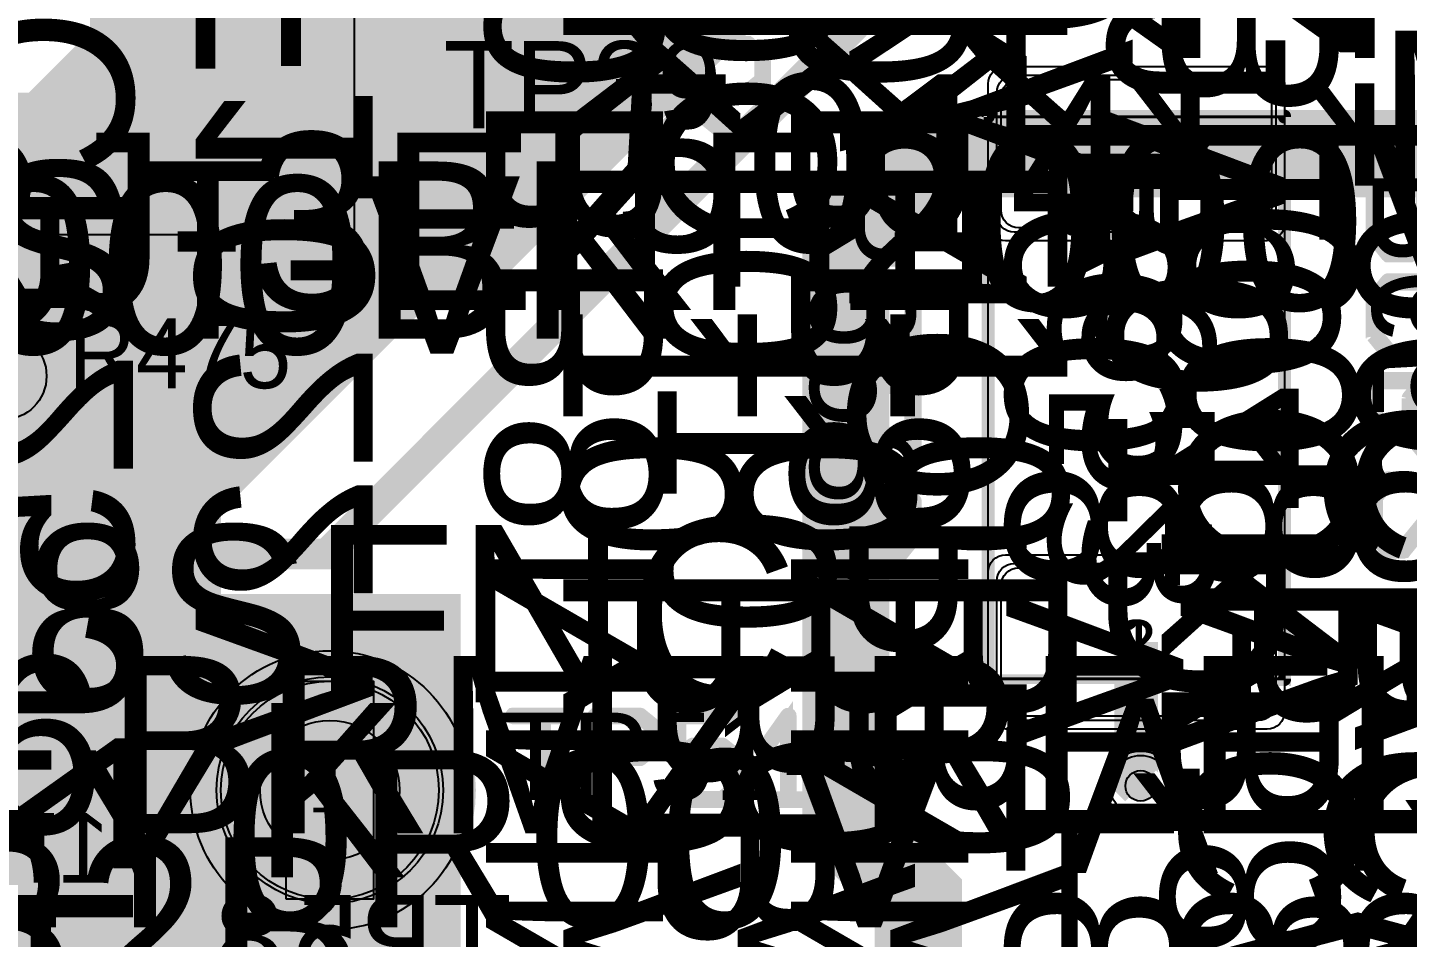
# Model space of a CAD drawing. Extents: x -28 to 199, y -61 to 255.
# Drawn here: x 140.03 to 155.86, y 117.06 to 127.5 of the extents above; entities that cross this region are included whole.
import ezdxf
from ezdxf.enums import TextEntityAlignment as Align

# ---------------------------------------------------------------- set-up
doc = ezdxf.new("R2010")
doc.units = 0
doc.header["$MEASUREMENT"] = 0
for name, color, linetype in [('ASSEMBLY_OUTLINES_BTM', 191, 'CONTINUOUS'), ('ASSEMBLY_OUTLINES_TOP', 102, 'CONTINUOUS'), ('ASSEMBLY_PART_NUMBERS_BTM', 191, 'CONTINUOUS'), ('ASSEMBLY_PART_NUMBERS_TOP', 102, 'CONTINUOUS'), ('ASSEMBLY_REF_DES_BTM', 191, 'CONTINUOUS'), ('ASSEMBLY_REF_DES_TOP', 102, 'CONTINUOUS'), ('DRILL_DRAWING', 21, 'CONTINUOUS'), ('GENERATED_SILKSCREEN_BTM', 255, 'CONTINUOUS'), ('GENERATED_SILKSCREEN_TOP', 140, 'CONTINUOUS'), ('MOUNTING_HOLES_LAYER_2', 42, 'CONTINUOUS'), ('MOUNTING_HOLES_LAYER_3', 42, 'CONTINUOUS'), ('MOUNTING_HOLES_LAYER_BOT21', 42, 'CONTINUOUS'), ('MOUNTING_HOLES_LAYER_TOP', 42, 'CONTINUOUS'), ('PART_HOLES_LAYER_2', 30, 'CONTINUOUS'), ('PART_HOLES_LAYER_3', 30, 'CONTINUOUS'), ('PART_HOLES_LAYER_BOTTOM', 30, 'CONTINUOUS'), ('PART_HOLES_LAYER_TOP', 30, 'CONTINUOUS'), ('PART_PADS_LAYER_2', 230, 'CONTINUOUS'), ('PART_PADS_LAYER_3', 81, 'CONTINUOUS'), ('PART_PADS_LAYER_BOTTOM', 10, 'CONTINUOUS'), ('PART_PADS_LAYER_TOP', 150, 'CONTINUOUS'), ('PART_PADS_SMD_BTM', 10, 'CONTINUOUS'), ('PART_PADS_SMD_TOP', 150, 'CONTINUOUS'), ('PIN_NUMBERS_BTM', 8, 'CONTINUOUS'), ('PIN_NUMBERS_TOP', 8, 'CONTINUOUS'), ('PLACEMENT_OUTLINES_BTM', 222, 'CONTINUOUS'), ('PLACEMENT_OUTLINES_TOP', 130, 'CONTINUOUS'), ('PLANE_DATA_LAYER_2', 230, 'CONTINUOUS'), ('PLANE_DATA_LAYER_3', 81, 'CONTINUOUS'), ('PLANE_DATA_LAYER_TOP', 150, 'CONTINUOUS'), ('PLANE_SHAPES_LAYER_2', 230, 'CONTINUOUS'), ('PLANE_SHAPES_LAYER_3', 81, 'CONTINUOUS'), ('PLANE_SHAPES_LAYER_TOP', 150, 'CONTINUOUS'), ('SILKSCREEN_OUTLINES_BTM', 211, 'CONTINUOUS'), ('SILKSCREEN_OUTLINES_TOP', 150, 'CONTINUOUS'), ('SILKSCREEN_REF_DES_BTM', 211, 'CONTINUOUS'), ('SILKSCREEN_REF_DES_TOP', 150, 'CONTINUOUS'), ('SOLDERMASK_PADS_BTM', 12, 'CONTINUOUS'), ('SOLDERMASK_PADS_TOP', 180, 'CONTINUOUS'), ('SOLDERPASTE_PADS_BTM', 12, 'CONTINUOUS'), ('SOLDERPASTE_PADS_TOP', 180, 'CONTINUOUS'), ('TRACES_LAYER_2', 230, 'CONTINUOUS'), ('TRACES_LAYER_BOTTOM', 10, 'CONTINUOUS'), ('TRACES_LAYER_TOP', 150, 'CONTINUOUS'), ('VIA_HOLES_LAYER_2', 30, 'CONTINUOUS'), ('VIA_HOLES_LAYER_3', 30, 'CONTINUOUS'), ('VIA_HOLES_LAYER_BOTTOM', 30, 'CONTINUOUS'), ('VIA_HOLES_LAYER_TOP', 30, 'CONTINUOUS'), ('VIA_PADS_LAYER_2', 230, 'CONTINUOUS'), ('VIA_PADS_LAYER_3', 81, 'CONTINUOUS'), ('VIA_PADS_LAYER_BOTTOM', 10, 'CONTINUOUS'), ('VIA_PADS_LAYER_TOP', 150, 'CONTINUOUS')]:
    doc.layers.add(name, color=color, linetype=linetype)
doc.styles.add('COURIER_NEW', font='COUR.TTF')
doc.styles.add('VERDANA', font='verdana.TTF')
doc.styles.add('VERIBEST_GERBER_0', font='txt')

msp = doc.modelspace()

# ---------------------------------------------------------------- hatches: boundary and pattern name
at = {"layer": 'MOUNTING_HOLES_LAYER_2'}
h = msp.add_hatch(color=256, dxfattribs=at)
edge = h.paths.add_edge_path()
edge.add_arc((139.75, 123.5), 0.5, 0, 360)
at = {"layer": 'MOUNTING_HOLES_LAYER_3'}
h = msp.add_hatch(color=256, dxfattribs=at)
edge = h.paths.add_edge_path()
edge.add_arc((139.75, 123.5), 0.5, 0, 360)
at = {"layer": 'MOUNTING_HOLES_LAYER_BOT21'}
h = msp.add_hatch(color=256, dxfattribs=at)
edge = h.paths.add_edge_path()
edge.add_arc((139.75, 123.5), 0.5, 0, 360)
at = {"layer": 'MOUNTING_HOLES_LAYER_TOP'}
h = msp.add_hatch(color=256, dxfattribs=at)
edge = h.paths.add_edge_path()
edge.add_arc((139.75, 123.5), 0.5, 0, 360)
at = {"layer": 'PART_HOLES_LAYER_2'}
h = msp.add_hatch(color=256, dxfattribs=at)
edge = h.paths.add_edge_path()
edge.add_arc((143.5, 118.75), 0.8, 0, 360)
at = {"layer": 'PART_HOLES_LAYER_3'}
h = msp.add_hatch(color=256, dxfattribs=at)
edge = h.paths.add_edge_path()
edge.add_arc((143.5, 118.75), 0.8, 0, 360)
at = {"layer": 'PART_HOLES_LAYER_BOTTOM'}
h = msp.add_hatch(color=256, dxfattribs=at)
edge = h.paths.add_edge_path()
edge.add_arc((143.5, 118.75), 0.8, 0, 360)
at = {"layer": 'PART_HOLES_LAYER_TOP'}
h = msp.add_hatch(color=256, dxfattribs=at)
edge = h.paths.add_edge_path()
edge.add_arc((143.5, 118.75), 0.8, 0, 360)
at = {"layer": 'PLANE_DATA_LAYER_2'}
msp.add_hatch(color=256, dxfattribs=at).paths.add_polyline_path([(143.5, 118.75), (141.9238, 118.75)], is_closed=False, flags=0)
at = {"layer": 'PLANE_DATA_LAYER_3'}
msp.add_hatch(color=256, dxfattribs=at).paths.add_polyline_path([(143.5, 118.75), (141.9238, 118.75)], is_closed=False, flags=0)
at = {"layer": 'PLANE_DATA_LAYER_TOP'}
h = msp.add_hatch(color=256, dxfattribs=at)
h.paths.add_polyline_path([(145, 119.42617, -0.7996942), (144.85497, 119.39348, 0.7996971), (142, 118.75), (142, 118.75, 0.7996971), (144.85497, 118.10652, -0.7996942), (145, 118.07383), (145, 114.92617, -0.7996942), (144.85497, 114.89348, 0.7996971), (142, 114.25), (142, 114.25, 0.7996971), (144.85497, 113.60652, -0.7996942), (145, 113.57383), (145, 111.5762, -0.41421356), (144.9238, 111.5), (139.3262, 111.5, -0.41421356), (139.25, 111.5762), (139.25, 111.89139, -0.15797232), (139.26448, 111.93608, 0.15797365), (139.35, 112.2), (139.35, 113.3, 0.15797365), (139.26448, 113.56392, -0.15797232), (139.25, 113.60861), (139.25, 120.9238, -0.41421356), (139.3262, 121), (144.9238, 121, -0.41421356), (145, 120.9238)], flags=0)
h.paths.add_polyline_path([(141, 112.3, -1), (142.2, 112.3, -1)], flags=0)
for points in [[(143.5, 118.75), (142.38546, 119.86454)], [(143.5, 118.75), (144.55153, 119.92418)], [(143.5, 118.75), (142.38546, 117.63546)], [(143.5, 118.75), (144.55153, 117.57582)]]:
    msp.add_hatch(color=256, dxfattribs=at).paths.add_polyline_path(points, is_closed=False, flags=0)
at = {"layer": 'PLANE_SHAPES_LAYER_2'}
h = msp.add_hatch(color=256, dxfattribs=at)
h.paths.add_polyline_path([(169.5, 129.25), (149.5, 129.25), (142.25, 122), (142.25, 90.5), (147.5, 90.5), (147.5, 80), (154, 80), (154, 69.25), (131.75, 69.25), (131.75, 73.25), (121.25, 73.25), (121.25, 81), (110.5, 81), (110.5, 125.75), (106.5, 125.75), (106.5, 128.75), (93.5, 128.75), (93.5, 120.25), (91.75, 120.25), (91.75, 121.5), (80, 121.5), (80, 118.25), (73.25, 118.25), (73.25, 124.5), (67.5, 124.5), (67.5, 128), (57.75, 128), (57.75, 120.25), (55.25, 120.25), (55.25, 121.5), (47.5, 121.5), (47.5, 119), (35, 119), (35, 134.75), (32.75, 134.75), (32.75, 159.75), (29.25, 159.75), (29.25, 175.25), (22.5, 175.25), (22.5, 195.25), (17.25, 195.25), (17.25, 198), (22.5, 198), (22.5, 216.5), (40.25, 216.5), (40.25, 235.5), (54.5, 235.5), (54.5, 254), (87.25, 254), (87.25, 236.25), (86.25, 236.25), (86.25, 228.75), (81, 228.75), (81, 218.75), (95.25, 218.75), (95.25, 194.5), (87, 194.5), (87, 172), (131.1, 172), (131.1, 208.75), (115.5, 208.75), (115.5, 213.75), (106.75, 213.75), (106.75, 218.75), (110.25, 222.25), (110.25, 226.25), (142.5, 226.25), (142.5, 221.5), (160.5, 221.5), (160.5, 240.75), (169.5, 240.75)])
h.paths.add_polyline_path([(35.5, 149.5), (41.75, 149.5), (41.75, 152), (39.25, 152), (39.25, 154), (37.75, 154), (37.75, 152), (35.5, 152)], flags=16)
h.paths.add_polyline_path([(37.5, 125.75), (37.5, 128.75), (42.75, 128.75), (42.75, 125.75)], flags=16)
h.paths.add_polyline_path([(52, 127.75), (52, 130.75), (54.25, 130.75), (54.25, 127.75)], flags=16)
h.paths.add_polyline_path([(50.75, 219.5), (50.75, 226.5), (71.75, 226.5), (71.75, 219.5)], flags=16)
h.paths.add_polyline_path([(66.5, 150.75), (66.5, 177.5), (72.25, 177.5), (72.25, 150.75)], flags=16)
h.paths.add_polyline_path([(47.25, 185.25), (73, 185.25), (73, 188.25), (70.25, 188.25), (70.25, 191), (47.25, 191)], flags=16)
h.paths.add_polyline_path([(84.5, 208), (84.5, 212.75), (85, 212.75), (85, 208)], flags=16)
h.paths.add_polyline_path([(61.5, 137.25), (87.75, 137.25), (87.75, 140.5), (84.75, 140.5), (84.75, 143), (61.5, 143)], flags=16)
h.paths.add_polyline_path([(88.75, 127), (88.75, 130), (91, 130), (91, 127)], flags=16)
h.paths.add_polyline_path([(85.5, 130.25), (85.5, 132.5), (91, 132.5), (91, 130.25)], flags=16)
h.paths.add_polyline_path([(108.75, 142.25), (135.75, 142.25), (135.75, 145.75), (132.25, 145.75), (132.25, 149), (108.75, 149)], flags=16)
h.paths.add_polyline_path([(114.25, 126.75), (140.75, 126.75), (140.75, 129.75), (137.25, 129.75), (137.25, 133), (114.25, 133)], flags=16)
h.paths.add_polyline_path([(155.25, 180.25), (166.25, 180.25), (166.25, 186.25), (152.25, 186.25), (152.25, 183), (155.25, 183)], flags=16)
at = {"layer": 'PLANE_SHAPES_LAYER_3'}
h = msp.add_hatch(color=256, dxfattribs=at)
h.paths.add_polyline_path([(169.5, 129.25), (149.5, 129.25), (142.25, 122), (142.25, 90.5), (147.5, 90.5), (147.5, 80), (154, 80), (154, 69.25), (131.75, 69.25), (131.75, 73.25), (121.25, 73.25), (121.25, 81), (110.5, 81), (110.5, 125.75), (106.5, 125.75), (106.5, 128.75), (93.5, 128.75), (93.5, 120.25), (91.75, 120.25), (91.75, 121.5), (80, 121.5), (80, 118.25), (73.25, 118.25), (73.25, 124.5), (67.5, 124.5), (67.5, 127.75), (58.25, 127.75), (58.25, 130.25), (88.75, 130.25), (88.75, 127), (91, 127), (91, 132.5), (55, 132.5), (55, 131.25), (52, 131.25), (52, 127.75), (55, 127.75), (55, 127.25), (57.75, 127.25), (57.75, 120.25), (55.25, 120.25), (55.25, 121.5), (47.5, 121.5), (47.5, 119), (35, 119), (35, 134.75), (32.75, 134.75), (32.75, 159.75), (29.25, 159.75), (29.25, 175.25), (22.5, 175.25), (22.5, 195.25), (17.25, 195.25), (17.25, 198), (22.5, 198), (22.5, 216.5), (40.25, 216.5), (40.25, 235.5), (54.5, 235.5), (54.5, 254), (87.25, 254), (87.25, 236.25), (86.25, 236.25), (86.25, 228.75), (81, 228.75), (81, 218.75), (95.25, 218.75), (95.25, 194.5), (87, 194.5), (87, 172), (131.1, 172), (131.1, 208.75), (115.5, 208.75), (115.5, 213.75), (106.75, 213.75), (106.75, 218.75), (110.25, 222.25), (110.25, 226.25), (142.5, 226.25), (142.5, 221.5), (160.5, 221.5), (160.5, 240.75), (169.5, 240.75)])
h.paths.add_polyline_path([(35.5, 149.5), (41.75, 149.5), (41.75, 152), (39.25, 152), (39.25, 154), (37.75, 154), (37.75, 152), (35.5, 152)], flags=16)
h.paths.add_polyline_path([(37.5, 125.75), (37.5, 128.75), (42.75, 128.75), (42.75, 125.75)], flags=16)
h.paths.add_polyline_path([(50.75, 219.5), (50.75, 226.5), (71.75, 226.5), (71.75, 219.5)], flags=16)
h.paths.add_polyline_path([(66.5, 150.75), (66.5, 177.5), (72.25, 177.5), (72.25, 150.75)], flags=16)
h.paths.add_polyline_path([(47.25, 185.25), (73, 185.25), (73, 188.25), (70.25, 188.25), (70.25, 191), (47.25, 191)], flags=16)
h.paths.add_polyline_path([(84.5, 208), (84.5, 212.75), (85, 212.75), (85, 208)], flags=16)
h.paths.add_polyline_path([(61.5, 137.25), (87.75, 137.25), (87.75, 140.5), (84.75, 140.5), (84.75, 143), (61.5, 143)], flags=16)
h.paths.add_polyline_path([(108.75, 142.25), (135.75, 142.25), (135.75, 145.75), (132.25, 145.75), (132.25, 149), (108.75, 149)], flags=16)
h.paths.add_polyline_path([(114.25, 126.75), (140.75, 126.75), (140.75, 129.75), (137.25, 129.75), (137.25, 133), (114.25, 133)], flags=16)
h.paths.add_polyline_path([(155.25, 180.25), (166.25, 180.25), (166.25, 186.25), (152.25, 186.25), (152.25, 183), (155.25, 183)], flags=16)
at = {"layer": 'VIA_HOLES_LAYER_2'}
h = msp.add_hatch(color=256, dxfattribs=at)
edge = h.paths.add_edge_path()
edge.add_arc((152.8, 118.8), 0.175, 0, 360)
at = {"layer": 'VIA_HOLES_LAYER_3'}
h = msp.add_hatch(color=256, dxfattribs=at)
edge = h.paths.add_edge_path()
edge.add_arc((152.8, 118.8), 0.175, 0, 360)
at = {"layer": 'VIA_HOLES_LAYER_BOTTOM'}
h = msp.add_hatch(color=256, dxfattribs=at)
edge = h.paths.add_edge_path()
edge.add_arc((152.8, 118.8), 0.175, 0, 360)
at = {"layer": 'VIA_HOLES_LAYER_TOP'}
h = msp.add_hatch(color=256, dxfattribs=at)
edge = h.paths.add_edge_path()
edge.add_arc((152.8, 118.8), 0.175, 0, 360)

# ---------------------------------------------------------------- linework, layer by layer
at = {"layer": 'ASSEMBLY_OUTLINES_BTM', "const_width": 0.1}
msp.add_lwpolyline([(151.05, 120.03), (151.05, 126.48), (154.45, 126.48), (154.45, 120.03)], close=True, dxfattribs=at)
at = {"layer": 'ASSEMBLY_OUTLINES_TOP'}
for points, const_width in [([(110.58, 125.12), (110.58, 134.42), (143.78, 134.42), (143.78, 125.12)], 0.2), ([(151.05, 120.02), (151.05, 126.47), (154.45, 126.47), (154.45, 120.02)], 0.1)]:
    msp.add_lwpolyline(points, close=True, dxfattribs=dict(at, const_width=const_width))
msp.add_lwpolyline([(143, 117.5), (143, 120), (144, 120), (144, 117.5)], close=True, dxfattribs=at)
msp.add_circle((143.5, 118.75), 1.6, dxfattribs=at)
at = {"layer": 'GENERATED_SILKSCREEN_BTM', "const_width": 0.15}
for points in [[(151.075, 126.48), (151.05, 126.48), (151.05, 120.03001), (151.075, 120.03001), (151.075, 120.02999), (151.05, 120.02999, -0.41421356), (151.04999, 120.03), (151.04999, 126.48, -0.41421356), (151.05, 126.48001), (151.075, 126.48001), (151.075, 126.48)], [(154.45001, 120.03, -0.41421356), (154.45, 120.02999), (154.425, 120.02999), (154.425, 120.03001), (154.45, 120.03001), (154.45, 126.48), (154.425, 126.48), (154.425, 126.48001), (154.45, 126.48001, -0.41421356), (154.45001, 126.48), (154.45001, 120.03)]]:
    msp.add_lwpolyline(points, format="xyb", dxfattribs=at)
for points in [[(155.9112, 124.8884), (155.9088, 124.8848), (155.9028, 124.8836), (155.8968, 124.88), (155.8908, 124.88), (155.6436, 124.88), (155.6376, 124.88), (155.634, 124.8836), (155.6304, 124.8836), (155.6292, 124.8848), (155.628, 124.886), (155.6244, 124.8884), (155.46, 125.0924), (155.4576, 125.0984), (155.4564, 125.102), (155.4552, 125.108), (155.4552, 125.7128), (155.4576, 125.7236), (155.4636, 125.7296), (155.4708, 125.7368), (155.4792, 125.7392), (156.6312, 125.7392)], [(155.5044, 125.6888), (155.5044, 125.114), (155.6556, 124.928), (155.8788, 124.928), (156.0312, 125.114), (156.0312, 125.6888), (155.5044, 125.6888)], [(156.0636, 125.0804), (155.9112, 124.8884)], [(156.4668, 124.604), (155.6436, 124.604), (155.6376, 124.6028), (155.6328, 124.6004), (155.6304, 124.598), (155.628, 124.5956), (155.6244, 124.5932), (155.46, 124.3916), (155.4588, 124.3868), (155.4576, 124.3832), (155.4564, 124.382), (155.4552, 124.3772), (155.4552, 123.9728), (155.4564, 123.968), (155.4564, 123.9668), (155.4576, 123.9656), (155.4588, 123.962), (155.46, 123.9572)], [(155.46, 123.9572), (155.6244, 123.7556), (155.6304, 123.7496), (155.64, 123.7484), (155.646, 123.7496), (155.6532, 123.752), (155.658, 123.7556), (155.6628, 123.7616), (155.6664, 123.7676), (155.6676, 123.7736), (155.6676, 123.7796), (155.664, 123.7844), (155.5044, 123.9812), (155.5044, 124.37), (155.6556, 124.5548), (156.0864, 124.5548)], [(155.868, 123.2444), (155.8692, 123.2492), (155.8704, 123.2528), (155.8728, 123.2576), (156.0048, 123.4208), (155.5044, 123.4208), (155.5044, 122.6372), (155.502, 122.6288), (155.4972, 122.6216), (155.4888, 122.618), (155.4804, 122.6168), (155.4708, 122.618), (155.4624, 122.6216), (155.4576, 122.6288), (155.4552, 122.6372), (155.4552, 123.4472), (155.4576, 123.4556), (155.4636, 123.4616), (155.4708, 123.4688), (155.4792, 123.4712), (156.0564, 123.4712)], [(156.0756, 123.4316), (155.916, 123.236), (155.916, 122.8484), (156.0684, 122.6612)], [(156.036, 122.6216), (155.8728, 122.8244), (155.8704, 122.8304), (155.8692, 122.834), (155.868, 122.84), (155.868, 123.2444)], [(156.4464, 122.3252), (155.796, 121.5272), (155.6556, 121.5272), (155.5044, 121.7144), (155.5044, 122.102), (155.664, 122.2976), (155.6664, 122.306), (155.6652, 122.3132), (155.6616, 122.3216), (155.6544, 122.3264), (155.6472, 122.3312), (155.6388, 122.3324), (155.6304, 122.3312), (155.6244, 122.3252), (155.46, 122.1236), (155.4588, 122.1188), (155.4576, 122.1152), (155.4564, 122.114), (155.4552, 122.1092), (155.4552, 121.7048), (155.4564, 121.7), (155.4564, 121.6988), (155.4576, 121.6976), (155.4588, 121.694), (155.46, 121.6892)], [(155.46, 121.6892), (155.6244, 121.4876), (155.6304, 121.484), (155.6352, 121.4828), (155.6388, 121.4804), (155.6436, 121.4792), (155.808, 121.4792), (155.8116, 121.4804), (155.82, 121.4828), (155.826, 121.484), (155.8284, 121.4876), (156.4776, 122.2868)], [(139.5528, 118.4764), (140.0928, 118.4764), (140.0984, 118.4748), (140.1032, 118.4708), (140.1056, 118.466), (140.1064, 118.4596), (140.1056, 118.454), (140.1032, 118.4484), (140.0984, 118.4444), (140.0928, 118.4436), (139.58, 118.4436), (139.9976, 117.7004)], [(140.7208, 117.7092), (140.7272, 117.7076), (140.7312, 117.7044), (140.7328, 117.6988), (140.7336, 117.6924), (140.7328, 117.6868), (140.7312, 117.6812), (140.7272, 117.6772), (140.7208, 117.6764), (140.4088, 117.6764), (140.4032, 117.6772), (140.3984, 117.6812), (140.396, 117.6868), (140.3952, 117.6924), (140.396, 117.6988), (140.3984, 117.7044), (140.4032, 117.7076), (140.4088, 117.7092), (140.5496, 117.7092), (140.5496, 118.4604), (140.5504, 118.466), (140.5528, 118.47), (140.5568, 118.4724), (140.5624, 118.4732), (140.5664, 118.474), (140.5704, 118.474), (140.5736, 118.4724), (140.5768, 118.4692), (140.7328, 118.25), (140.7344, 118.2468), (140.7352, 118.2444), (140.7352, 118.2388), (140.7328, 118.234), (140.7288, 118.23), (140.724, 118.2268), (140.7184, 118.2252), (140.7152, 118.2252), (140.7128, 118.226), (140.7088, 118.2308), (140.5808, 118.41), (140.5808, 117.7092), (140.7208, 117.7092)], [(141.2728, 117.6764), (141.2944, 117.6764), (141.2992, 117.6772), (141.3032, 117.6796), (141.308, 117.6828), (141.3088, 117.6876), (141.5688, 118.4548), (141.5696, 118.458), (141.5696, 118.4612), (141.5688, 118.4636), (141.5672, 118.466), (141.5624, 118.47), (141.5568, 118.4732), (141.5512, 118.474), (141.5456, 118.4732), (141.5408, 118.4708), (141.5376, 118.4652), (141.284, 117.7108), (141.0288, 118.4652), (141.0256, 118.4708), (141.0208, 118.4732), (141.0152, 118.474), (141.0096, 118.4732), (141.004, 118.47), (141, 118.466), (140.9984, 118.4612), (140.9992, 118.4548), (141.2576, 117.6876), (141.26, 117.6828), (141.2648, 117.6796), (141.268, 117.6772), (141.2728, 117.6764)], [(139.9976, 117.7004), (139.9992, 117.6948), (139.9984, 117.6892), (139.9952, 117.6844), (139.9904, 117.6812), (139.9848, 117.6796), (139.9792, 117.6788), (139.9744, 117.6804), (139.9704, 117.6852), (139.5392, 118.4524)], [(142.0548, 116.7308), (141.9268, 116.91), (141.9268, 116.2092)], [(141.3988, 116.4676), (140.9684, 116.8964), (140.9684, 116.4676), (141.3988, 116.4676)]]:
    msp.add_lwpolyline(points, dxfattribs=at)
at = {"layer": 'GENERATED_SILKSCREEN_TOP', "const_width": 0.15}
for points in [[(143.78, 125.12, -0.41421356), (143.78, 125.12), (125.185, 125.12, 0.00000634), (125.185, 125.12001), (143.78, 125.12001), (143.78, 134.42), (131.985, 134.42, 0.00000634), (131.985, 134.42001), (143.78, 134.42001, -0.41421356), (143.78, 134.42), (143.78, 125.12)], [(151.075, 126.46999), (151.05, 126.46999), (151.05, 120.02), (151.075, 120.02), (151.075, 120.01999), (151.05, 120.01999, -0.41421356), (151.04999, 120.02), (151.04999, 126.47, -0.41421356), (151.05, 126.47001), (151.075, 126.47001), (151.075, 126.46999)], [(154.45001, 120.02, -0.41421356), (154.45, 120.01999), (154.425, 120.01999), (154.425, 120.02), (154.45, 120.02), (154.45, 126.46999), (154.425, 126.46999), (154.425, 126.47001), (154.45, 126.47001, -0.41421356), (154.45001, 126.47), (154.45001, 120.02)]]:
    msp.add_lwpolyline(points, format="xyb", dxfattribs=at)
for points in [[(145.272, 126.343), (145.273, 126.336), (145.278, 126.33), (145.285, 126.327), (145.292, 126.326), (145.299, 126.327), (145.305, 126.33), (145.31, 126.336), (145.312, 126.343), (145.312, 127.282), (145.629, 127.282), (145.636, 127.284), (145.642, 127.288), (145.645, 127.295), (145.646, 127.302), (145.645, 127.31), (145.642, 127.317), (145.636, 127.322), (145.629, 127.323), (144.954, 127.323), (144.947, 127.322), (144.942, 127.317), (144.938, 127.31), (144.937, 127.302), (144.938, 127.295), (144.942, 127.288), (144.947, 127.284), (144.954, 127.282), (145.272, 127.282), (145.272, 126.343)], [(146.588, 126.943), (146.591, 126.945), (146.592, 126.95), (146.595, 126.955), (146.595, 126.96), (146.595, 127.166), (146.595, 127.171), (146.592, 127.174), (146.592, 127.177), (146.591, 127.178), (146.59, 127.179), (146.588, 127.181), (146.418, 127.319), (146.413, 127.321), (146.409, 127.322), (146.405, 127.323), (145.901, 127.323), (145.892, 127.321), (145.886, 127.316), (145.881, 127.31), (145.879, 127.303), (145.879, 126.343), (145.881, 126.335), (145.886, 126.33), (145.892, 126.327), (145.899, 126.326), (145.907, 126.327), (145.914, 126.33), (145.919, 126.335), (145.921, 126.343), (145.921, 126.803), (146.405, 126.803), (146.412, 126.804), (146.415, 126.805), (146.416, 126.805), (146.418, 126.806), (146.588, 126.943)], [(145.921, 127.282), (146.399, 127.282), (146.555, 127.156), (146.555, 126.97), (146.399, 126.843), (145.921, 126.843), (145.921, 127.282)], [(147.002, 126.327), (146.833, 126.464), (146.828, 126.469), (146.827, 126.475), (146.828, 126.482), (146.832, 126.489), (146.837, 126.494), (146.843, 126.498), (146.85, 126.499), (146.857, 126.497), (147.02, 126.364), (147.343, 126.364), (147.499, 126.49), (147.499, 126.676), (147.345, 126.803), (147.179, 126.803), (147.171, 126.805), (147.166, 126.809), (147.163, 126.816), (147.162, 126.823), (147.163, 126.83), (147.166, 126.836), (147.171, 126.841), (147.179, 126.843), (147.345, 126.843), (147.499, 126.97), (147.499, 127.156), (147.343, 127.282), (147.02, 127.282), (146.857, 127.149), (146.85, 127.147), (146.843, 127.148), (146.837, 127.151), (146.832, 127.157), (146.828, 127.163), (146.827, 127.17), (146.828, 127.177), (146.833, 127.182), (147.002, 127.319), (147.005, 127.32), (147.008, 127.321), (147.009, 127.322), (147.013, 127.323), (147.35, 127.323), (147.355, 127.322), (147.357, 127.321), (147.36, 127.32), (147.363, 127.319), (147.532, 127.182), (147.535, 127.177), (147.536, 127.173), (147.538, 127.17), (147.539, 127.166), (147.539, 126.96), (147.538, 126.957), (147.536, 126.95), (147.535, 126.945), (147.532, 126.943), (147.385, 126.823), (147.532, 126.703), (147.533, 126.701), (147.535, 126.699), (147.536, 126.698), (147.536, 126.696), (147.538, 126.689), (147.539, 126.686), (147.539, 126.48), (147.538, 126.475), (147.536, 126.471), (147.535, 126.467), (147.532, 126.464), (147.363, 126.327), (147.359, 126.325), (147.358, 126.324), (147.355, 126.324), (147.354, 126.323), (147.353, 126.323), (147.35, 126.323), (147.013, 126.323), (147.009, 126.324), (147.005, 126.325), (147.002, 126.327)], [(147.947, 126.327), (147.779, 126.464), (147.774, 126.469), (147.773, 126.472), (147.773, 126.475), (147.774, 126.482), (147.778, 126.489), (147.782, 126.494), (147.788, 126.498), (147.795, 126.499), (147.802, 126.497), (147.965, 126.364), (148.288, 126.364), (148.444, 126.49), (148.444, 126.849), (148.308, 126.739), (148.304, 126.737), (148.303, 126.736), (148.3, 126.735), (148.296, 126.735), (147.959, 126.735), (147.955, 126.735), (147.949, 126.737), (147.947, 126.739), (147.779, 126.875), (147.777, 126.876), (147.775, 126.878), (147.773, 126.881), (147.771, 126.888), (147.77, 126.892), (147.77, 127.166), (147.771, 127.171), (147.773, 127.175), (147.775, 127.178), (147.777, 127.179), (147.779, 127.182), (147.947, 127.319), (147.951, 127.32), (147.954, 127.321), (147.955, 127.322), (147.959, 127.323), (148.296, 127.323), (148.3, 127.322), (148.301, 127.322), (148.302, 127.321), (148.305, 127.32), (148.309, 127.319), (148.477, 127.182), (148.48, 127.177), (148.481, 127.173), (148.483, 127.17), (148.484, 127.166), (148.484, 126.48), (148.483, 126.477), (148.481, 126.47), (148.48, 126.468), (148.477, 126.464), (148.309, 126.327), (148.304, 126.325), (148.303, 126.324), (148.301, 126.324), (148.299, 126.323), (148.298, 126.323), (148.296, 126.323), (147.959, 126.323), (147.955, 126.324), (147.951, 126.325), (147.947, 126.327)], [(147.811, 127.156), (147.811, 126.902), (147.965, 126.775), (148.288, 126.775), (148.444, 126.902), (148.444, 127.156), (148.288, 127.282), (147.965, 127.282), (147.811, 127.156)], [(149.7588, 124.8384), (149.7612, 124.8348), (149.7672, 124.8336), (149.7732, 124.83), (149.7792, 124.83), (150.0264, 124.83), (150.0324, 124.83), (150.036, 124.8336), (150.0396, 124.8336), (150.0408, 124.8348), (150.042, 124.836), (150.0456, 124.8384), (150.21, 125.0424), (150.2124, 125.0484), (150.2136, 125.052), (150.2148, 125.058), (150.2148, 125.6628), (150.2124, 125.6736), (150.2064, 125.6796), (150.2004, 125.6868), (150.1908, 125.6892), (149.0388, 125.6892), (149.0292, 125.6868), (149.0232, 125.6808), (149.0196, 125.6736), (149.0184, 125.6652), (149.0196, 125.6556), (149.0232, 125.6472), (149.0292, 125.6412), (149.0388, 125.6388), (149.5908, 125.6388), (149.5908, 125.0748), (149.0316, 124.878), (149.0232, 124.8732), (149.0184, 124.8648), (149.0172, 124.8552), (149.0196, 124.848), (149.0244, 124.8408), (149.0304, 124.8348), (149.0376, 124.8312), (149.0472, 124.8336), (149.6064, 125.0304), (149.7588, 124.8384)], [(150.1656, 125.6388), (150.1656, 125.064), (150.0144, 124.878), (149.7912, 124.878), (149.6388, 125.064), (149.6388, 125.6388), (150.1656, 125.6388)], [(150.21, 123.9072), (150.0456, 123.7056), (150.0396, 123.6996), (150.03, 123.6984), (150.024, 123.6996), (150.018, 123.702), (150.012, 123.7056), (150.0072, 123.7116), (150.0036, 123.7176), (150.0024, 123.7236), (150.0024, 123.7296), (150.006, 123.7344), (150.1656, 123.9312), (150.1656, 124.32), (150.0144, 124.5048), (149.5836, 124.5048), (149.7168, 124.3416), (149.718, 124.3368), (149.7192, 124.3344), (149.7192, 124.3332), (149.7204, 124.3332), (149.7216, 124.3272), (149.7216, 123.9228), (149.7204, 123.918), (149.7192, 123.9168), (149.7192, 123.9156), (149.718, 123.912), (149.7168, 123.9072), (149.5536, 123.7056), (149.5512, 123.7044), (149.5488, 123.702), (149.5476, 123.7008), (149.5452, 123.7008), (149.5368, 123.6984), (149.5332, 123.6972), (149.2032, 123.6972), (149.1972, 123.6984), (149.1924, 123.7008), (149.1876, 123.702), (149.184, 123.7056), (149.0196, 123.9072), (149.0172, 123.9132), (149.016, 123.9144), (149.016, 123.9168), (149.016, 123.9192), (149.0148, 123.9204), (149.0148, 123.9228), (149.0148, 124.3272), (149.016, 124.332), (149.0172, 124.3368), (149.0196, 124.3416), (149.184, 124.5432), (149.1864, 124.5456), (149.1876, 124.548), (149.1912, 124.5504), (149.1996, 124.5528), (149.2032, 124.554), (150.0264, 124.554), (150.0324, 124.5528), (150.0372, 124.5504), (150.0408, 124.548), (150.042, 124.5456), (150.0456, 124.5432), (150.21, 124.3416), (150.2112, 124.3368), (150.2124, 124.3332), (150.2136, 124.332), (150.2148, 124.3272), (150.2148, 123.9228), (150.2136, 123.918), (150.2136, 123.9168), (150.2124, 123.9156), (150.2112, 123.912), (150.21, 123.9072)], [(149.5212, 124.5048), (149.2152, 124.5048), (149.064, 124.32), (149.064, 123.9324), (149.2152, 123.7452), (149.5212, 123.7452), (149.6736, 123.9324), (149.6736, 124.32), (149.5212, 124.5048)], [(141.4192, 123.6376), (141.8496, 124.0664), (141.8496, 123.6376), (141.4192, 123.6376)], [(141.1744, 123.8424), (141.1768, 123.844), (141.1776, 123.848), (141.18, 123.852), (141.18, 123.856), (141.18, 124.0208), (141.18, 124.0248), (141.1776, 124.0272), (141.1776, 124.0296), (141.1768, 124.0304), (141.176, 124.0312), (141.1744, 124.0328), (141.0384, 124.1432), (141.0344, 124.1448), (141.0312, 124.1456), (141.028, 124.1464), (140.6248, 124.1464), (140.6176, 124.1448), (140.6128, 124.1408), (140.6088, 124.136), (140.6072, 124.1304), (140.6072, 123.3624), (140.6088, 123.356), (140.6128, 123.352), (140.6176, 123.3496), (140.6232, 123.3488), (140.6296, 123.3496), (140.6352, 123.352), (140.6392, 123.356), (140.6408, 123.3624), (140.6408, 123.7304), (141.0168, 123.7304), (141.148, 123.3576), (141.1512, 123.352), (141.1568, 123.3488), (141.1632, 123.348), (141.168, 123.3496), (141.1728, 123.352), (141.1768, 123.356), (141.1792, 123.3616), (141.1776, 123.368), (141.0464, 123.7408), (141.1744, 123.8424)], [(140.6408, 124.1136), (141.0232, 124.1136), (141.148, 124.0128), (141.148, 123.864), (141.0232, 123.7624), (140.6408, 123.7624), (140.6408, 124.1136)], [(141.8496, 123.3624), (141.8504, 123.356), (141.8544, 123.352), (141.86, 123.3496), (141.8656, 123.3488), (141.8712, 123.3496), (141.876, 123.352), (141.88, 123.356), (141.8816, 123.3624), (141.8816, 123.6048), (141.9192, 123.6048), (141.9248, 123.6064), (141.9296, 123.6096), (141.932, 123.6152), (141.9328, 123.6208), (141.932, 123.6272), (141.9296, 123.6328), (141.9248, 123.6368), (141.9192, 123.6376), (141.8816, 123.6376), (141.8816, 124.108), (141.8808, 124.112), (141.8784, 124.1152), (141.8752, 124.1184), (141.8712, 124.1208), (141.8664, 124.1224), (141.8616, 124.1232), (141.8576, 124.1224), (141.8536, 124.1192), (141.368, 123.6336), (141.3648, 123.6288), (141.3632, 123.624), (141.364, 123.6192), (141.3672, 123.6136), (141.3688, 123.6096), (141.372, 123.6072), (141.3752, 123.6056), (141.3792, 123.6048), (141.8496, 123.6048), (141.8496, 123.3624)], [(142.2304, 123.3704), (142.2288, 123.3648), (142.2296, 123.3592), (142.2336, 123.3544), (142.2376, 123.3512), (142.2432, 123.3496), (142.2488, 123.3488), (142.2536, 123.3504), (142.2576, 123.3552), (142.6888, 124.1224), (142.6904, 124.1264), (142.6904, 124.1296), (142.6904, 124.1328), (142.6888, 124.136), (142.6864, 124.1408), (142.6832, 124.144), (142.6792, 124.1456), (142.6752, 124.1464), (142.1352, 124.1464), (142.1296, 124.1448), (142.1256, 124.1408), (142.1224, 124.136), (142.1216, 124.1296), (142.1224, 124.124), (142.1256, 124.1184), (142.1296, 124.1144), (142.1352, 124.1136), (142.648, 124.1136), (142.2304, 123.3704)], [(143.0264, 123.8712), (143.0232, 123.8704), (143.0208, 123.8696), (143.0176, 123.868), (142.9088, 123.78), (142.9088, 124.1136), (143.4312, 124.1136), (143.4368, 124.1152), (143.4416, 124.1184), (143.444, 124.124), (143.4448, 124.1296), (143.444, 124.136), (143.4416, 124.1408), (143.4368, 124.1448), (143.4312, 124.1464), (142.8912, 124.1464), (142.8856, 124.1448), (142.8808, 124.1408), (142.8768, 124.136), (142.8752, 124.1304), (142.8752, 123.7456), (142.876, 123.74), (142.8784, 123.736), (142.8816, 123.7336), (142.8872, 123.732), (142.8912, 123.7304), (142.8944, 123.7296), (142.8984, 123.7304), (142.9016, 123.7328), (143.032, 123.8392), (143.2904, 123.8392), (143.4152, 123.7376), (143.4152, 123.48), (143.2904, 123.38), (143.032, 123.38), (142.9016, 123.4856), (142.896, 123.488), (142.8912, 123.488), (142.8864, 123.4848), (142.8816, 123.4808), (142.8784, 123.4752), (142.8776, 123.4696), (142.8784, 123.464), (142.8824, 123.46), (143.0176, 123.3496), (143.02, 123.348), (143.0232, 123.348), (143.0264, 123.3464), (143.296, 123.3464), (143.2984, 123.3464), (143.2992, 123.3472), (143.3, 123.3472), (143.3016, 123.348), (143.3032, 123.348), (143.3064, 123.3496), (143.4416, 123.46), (143.444, 123.4624), (143.4448, 123.464), (143.4464, 123.4688), (143.4472, 123.472), (143.4472, 123.7456), (143.4464, 123.7488), (143.4448, 123.7536), (143.4448, 123.7552), (143.444, 123.756), (143.4424, 123.7576), (143.4416, 123.7592), (143.3064, 123.868), (143.3024, 123.8696), (143.2992, 123.8704), (143.296, 123.8712), (143.0264, 123.8712)], [(149.802, 123.1944), (149.8008, 123.1992), (149.7996, 123.2028), (149.7972, 123.2076), (149.6652, 123.3708), (150.1656, 123.3708), (150.1656, 122.5872), (150.168, 122.5788), (150.1728, 122.5716), (150.1812, 122.568), (150.1896, 122.5668), (150.1992, 122.568), (150.2076, 122.5716), (150.2124, 122.5788), (150.2148, 122.5872), (150.2148, 123.3972), (150.2124, 123.4056), (150.2064, 123.4116), (150.2004, 123.4188), (150.1908, 123.4212), (149.6136, 123.4212), (149.6052, 123.42), (149.5992, 123.4164), (149.5956, 123.4116), (149.5932, 123.4032), (149.5908, 123.3972), (149.5896, 123.3924), (149.5908, 123.3864), (149.5944, 123.3816), (149.754, 123.186), (149.754, 122.7984), (149.6016, 122.6112), (149.2152, 122.6112), (149.0652, 122.7984), (149.0652, 123.186), (149.2236, 123.3816), (149.2272, 123.39), (149.2272, 123.3972), (149.2224, 123.4044), (149.2164, 123.4116), (149.208, 123.4164), (149.1996, 123.4176), (149.1948, 123.4176), (149.1912, 123.4164), (149.1852, 123.4104), (149.0196, 123.2076), (149.0172, 123.204), (149.0172, 123.1992), (149.0148, 123.1944), (149.0148, 122.79), (149.0148, 122.7864), (149.016, 122.7852), (149.016, 122.784), (149.0172, 122.7816), (149.0172, 122.7792), (149.0196, 122.7744), (149.1852, 122.5716), (149.1888, 122.568), (149.1912, 122.5668), (149.1984, 122.5644), (149.2032, 122.5632), (149.6136, 122.5632), (149.6196, 122.5644), (149.6256, 122.5668), (149.628, 122.5668), (149.6292, 122.568), (149.6316, 122.5704), (149.634, 122.5716), (149.7972, 122.7744), (149.7996, 122.7804), (149.8008, 122.784), (149.802, 122.79), (149.802, 123.1944)], [(149.0196, 122.0736), (149.184, 122.2764), (149.19, 122.2824), (149.1936, 122.2836), (149.1972, 122.2836), (149.2056, 122.2824), (149.214, 122.2776), (149.2212, 122.2716), (149.2248, 122.2644), (149.226, 122.256), (149.2236, 122.2476), (149.064, 122.052), (149.064, 121.6644), (149.2152, 121.4772), (149.4384, 121.4772), (149.5908, 121.662), (149.5908, 121.8612), (149.5932, 121.8708), (149.598, 121.8768), (149.6064, 121.8804), (149.6148, 121.8816), (149.6232, 121.8804), (149.6316, 121.8768), (149.6364, 121.8708), (149.6388, 121.8612), (149.6388, 121.662), (149.7912, 121.4772), (150.0144, 121.4772), (150.1656, 121.6644), (150.1656, 122.052), (150.006, 122.2476), (150.0036, 122.256), (150.0048, 122.2644), (150.0084, 122.2716), (150.0156, 122.2776), (150.024, 122.2824), (150.0324, 122.2836), (150.036, 122.2836), (150.0396, 122.2824), (150.0456, 122.2764), (150.21, 122.0736), (150.2112, 122.07), (150.2124, 122.0664), (150.2136, 122.0652), (150.2148, 122.0604), (150.2148, 121.656), (150.2136, 121.65), (150.2124, 121.6476), (150.2112, 121.644), (150.21, 121.6404), (150.0456, 121.4376), (150.0408, 121.434), (150.0348, 121.4328), (150.0312, 121.4304), (150.0264, 121.4292), (149.7792, 121.4292), (149.7756, 121.4304), (149.7672, 121.4328), (149.7624, 121.434), (149.7588, 121.4376), (149.6148, 121.614), (149.4708, 121.4376), (149.4684, 121.4364), (149.466, 121.434), (149.4648, 121.4328), (149.4624, 121.4328), (149.454, 121.4304), (149.4504, 121.4292), (149.2032, 121.4292), (149.1972, 121.4304), (149.1924, 121.4328), (149.1876, 121.434), (149.184, 121.4376), (149.0196, 121.6404), (149.0172, 121.6452), (149.016, 121.6464), (149.016, 121.65), (149.016, 121.6512), (149.0148, 121.6524), (149.0148, 121.656), (149.0148, 122.0604), (149.016, 122.0652), (149.0172, 122.07), (149.0196, 122.0736)], [(145.9215, 118.643), (145.9225, 118.636), (145.9275, 118.63), (145.9345, 118.627), (145.9415, 118.626), (145.9485, 118.627), (145.9545, 118.63), (145.9595, 118.636), (145.9615, 118.643), (145.9615, 119.582), (146.2785, 119.582), (146.2855, 119.584), (146.2915, 119.588), (146.2945, 119.595), (146.2955, 119.602), (146.2945, 119.61), (146.2915, 119.617), (146.2855, 119.622), (146.2785, 119.623), (145.6035, 119.623), (145.5965, 119.622), (145.5915, 119.617), (145.5875, 119.61), (145.5865, 119.602), (145.5875, 119.595), (145.5915, 119.588), (145.5965, 119.584), (145.6035, 119.582), (145.9215, 119.582), (145.9215, 118.643)], [(147.2375, 119.243), (147.2405, 119.245), (147.2415, 119.25), (147.2445, 119.255), (147.2445, 119.26), (147.2445, 119.466), (147.2445, 119.471), (147.2415, 119.474), (147.2415, 119.477), (147.2405, 119.478), (147.2395, 119.479), (147.2375, 119.481), (147.0675, 119.619), (147.0625, 119.621), (147.0585, 119.622), (147.0545, 119.623), (146.5505, 119.623), (146.5415, 119.621), (146.5355, 119.616), (146.5305, 119.61), (146.5285, 119.603), (146.5285, 118.643), (146.5305, 118.635), (146.5355, 118.63), (146.5415, 118.627), (146.5485, 118.626), (146.5565, 118.627), (146.5635, 118.63), (146.5685, 118.635), (146.5705, 118.643), (146.5705, 119.103), (147.0545, 119.103), (147.0615, 119.104), (147.0645, 119.105), (147.0655, 119.105), (147.0675, 119.106), (147.2375, 119.243)], [(146.5705, 119.582), (147.0485, 119.582), (147.2045, 119.456), (147.2045, 119.27), (147.0485, 119.143), (146.5705, 119.143), (146.5705, 119.582)], [(147.6625, 119.279), (147.6585, 119.278), (147.6555, 119.277), (147.6515, 119.275), (147.5155, 119.165), (147.5155, 119.582), (148.1685, 119.582), (148.1755, 119.584), (148.1815, 119.588), (148.1845, 119.595), (148.1855, 119.602), (148.1845, 119.61), (148.1815, 119.616), (148.1755, 119.621), (148.1685, 119.623), (147.4935, 119.623), (147.4865, 119.621), (147.4805, 119.616), (147.4755, 119.61), (147.4735, 119.603), (147.4735, 119.122), (147.4745, 119.115), (147.4775, 119.11), (147.4815, 119.107), (147.4885, 119.105), (147.4935, 119.103), (147.4975, 119.102), (147.5025, 119.103), (147.5065, 119.106), (147.6695, 119.239), (147.9925, 119.239), (148.1485, 119.112), (148.1485, 118.79), (147.9925, 118.665), (147.6695, 118.665), (147.5065, 118.797), (147.4995, 118.8), (147.4935, 118.8), (147.4875, 118.796), (147.4815, 118.791), (147.4775, 118.784), (147.4765, 118.777), (147.4775, 118.77), (147.4825, 118.765), (147.6515, 118.627), (147.6545, 118.625), (147.6585, 118.625), (147.6625, 118.623), (147.9995, 118.623), (148.0025, 118.623), (148.0035, 118.624), (148.0045, 118.624), (148.0065, 118.625), (148.0085, 118.625), (148.0125, 118.627), (148.1815, 118.765), (148.1845, 118.768), (148.1855, 118.77), (148.1875, 118.776), (148.1885, 118.78), (148.1885, 119.122), (148.1875, 119.126), (148.1855, 119.132), (148.1855, 119.134), (148.1845, 119.135), (148.1825, 119.137), (148.1815, 119.139), (148.0125, 119.275), (148.0075, 119.277), (148.0035, 119.278), (147.9995, 119.279), (147.6625, 119.279)], [(148.5635, 118.664), (148.5555, 118.662), (148.5515, 118.658), (148.5485, 118.651), (148.5475, 118.643), (148.5485, 118.636), (148.5515, 118.629), (148.5555, 118.624), (148.5635, 118.623), (148.9535, 118.623), (148.9605, 118.624), (148.9665, 118.629), (148.9695, 118.636), (148.9705, 118.643), (148.9695, 118.651), (148.9665, 118.658), (148.9605, 118.662), (148.9535, 118.664), (148.7775, 118.664), (148.7775, 119.603), (148.7765, 119.61), (148.7735, 119.615), (148.7685, 119.618), (148.7615, 119.619), (148.7565, 119.62), (148.7515, 119.62), (148.7475, 119.618), (148.7435, 119.614), (148.5485, 119.34), (148.5455, 119.333), (148.5455, 119.326), (148.5485, 119.32), (148.5535, 119.315), (148.5595, 119.311), (148.5665, 119.309), (148.5705, 119.309), (148.5735, 119.31), (148.5785, 119.316), (148.7385, 119.54), (148.7385, 118.664), (148.5635, 118.664)]]:
    msp.add_lwpolyline(points, dxfattribs=at)
msp.add_lwpolyline([(141.9, 118.75, -1), (145.1, 118.75, -1)], format="xyb", close=True, dxfattribs=at)
at = {"layer": 'MOUNTING_HOLES_LAYER_2'}
msp.add_circle((139.75, 123.5), 0.5, dxfattribs=at)
at = {"layer": 'MOUNTING_HOLES_LAYER_3'}
msp.add_circle((139.75, 123.5), 0.5, dxfattribs=at)
at = {"layer": 'MOUNTING_HOLES_LAYER_BOT21'}
msp.add_circle((139.75, 123.5), 0.5, dxfattribs=at)
at = {"layer": 'MOUNTING_HOLES_LAYER_TOP'}
msp.add_circle((139.75, 123.5), 0.5, dxfattribs=at)
at = {"layer": 'PART_HOLES_LAYER_2'}
msp.add_circle((143.5, 118.75), 0.8, dxfattribs=at)
at = {"layer": 'PART_HOLES_LAYER_3'}
msp.add_circle((143.5, 118.75), 0.8, dxfattribs=at)
at = {"layer": 'PART_HOLES_LAYER_BOTTOM'}
msp.add_circle((143.5, 118.75), 0.8, dxfattribs=at)
at = {"layer": 'PART_HOLES_LAYER_TOP'}
msp.add_circle((143.5, 118.75), 0.8, dxfattribs=at)
at = {"layer": 'PART_PADS_LAYER_2'}
msp.add_circle((143.5, 118.75), 1.25, dxfattribs=at)
at = {"layer": 'PART_PADS_LAYER_3'}
msp.add_circle((143.5, 118.75), 1.25, dxfattribs=at)
at = {"layer": 'PART_PADS_LAYER_BOTTOM'}
msp.add_circle((143.5, 118.75), 1.25, dxfattribs=at)
at = {"layer": 'PART_PADS_LAYER_TOP'}
msp.add_circle((143.5, 118.75), 1.25, dxfattribs=at)
at = {"layer": 'PART_PADS_SMD_BTM'}
for points in [[(154.35, 125.35, -0.41421356), (154.15, 125.15), (151.35, 125.15, -0.41421356), (151.15, 125.35), (151.15, 126.75, -0.41421356), (151.35, 126.95), (154.15, 126.95, -0.41421356), (154.35, 126.75)], [(154.35, 119.75, -0.41421356), (154.15, 119.55), (151.35, 119.55, -0.41421356), (151.15, 119.75), (151.15, 121.15, -0.41421356), (151.35, 121.35), (154.15, 121.35, -0.41421356), (154.35, 121.15)]]:
    msp.add_lwpolyline(points, format="xyb", close=True, dxfattribs=at)
at = {"layer": 'PART_PADS_SMD_TOP'}
for points in [[(154.35, 125.35, -0.41421356), (154.15, 125.15), (151.35, 125.15, -0.41421356), (151.15, 125.35), (151.15, 126.75, -0.41421356), (151.35, 126.95), (154.15, 126.95, -0.41421356), (154.35, 126.75)], [(154.35, 119.75, -0.41421356), (154.15, 119.55), (151.35, 119.55, -0.41421356), (151.15, 119.75), (151.15, 121.15, -0.41421356), (151.35, 121.35), (154.15, 121.35, -0.41421356), (154.35, 121.15)]]:
    msp.add_lwpolyline(points, format="xyb", close=True, dxfattribs=at)
at = {"layer": 'PLACEMENT_OUTLINES_BTM'}
msp.add_lwpolyline([(151.05, 120.03), (151.05, 126.48), (154.45, 126.48), (154.45, 120.03)], close=True, dxfattribs=at)
at = {"layer": 'PLACEMENT_OUTLINES_TOP'}
for points in [[(110.58, 125.12), (110.58, 134.42), (143.78, 134.42), (143.78, 125.12)], [(151.05, 120.02), (151.05, 126.47), (154.45, 126.47), (154.45, 120.02)]]:
    msp.add_lwpolyline(points, close=True, dxfattribs=at)
msp.add_circle((143.5, 118.75), 1.6, dxfattribs=at)
at = {"layer": 'PLANE_DATA_LAYER_2', "const_width": 0.5}
msp.add_lwpolyline([(143.5, 118.75), (141.9238, 118.75)], dxfattribs=at)
at = {"layer": 'PLANE_DATA_LAYER_3', "const_width": 0.5}
msp.add_lwpolyline([(143.5, 118.75), (141.9238, 118.75)], dxfattribs=at)
at = {"layer": 'PLANE_DATA_LAYER_TOP', "const_width": 0.5}
for points in [[(143.5, 118.75), (144.55153, 119.92418)], [(143.5, 118.75), (142.38546, 119.86454)], [(143.5, 118.75), (142.38546, 117.63546)], [(143.5, 118.75), (144.55153, 117.57582)]]:
    msp.add_lwpolyline(points, dxfattribs=at)
at = {"layer": 'PLANE_SHAPES_LAYER_TOP'}
msp.add_solid([(139.25, 111.5), (145, 111.5), (139.25, 121), (145, 121)], dxfattribs=at)
at = {"layer": 'SILKSCREEN_OUTLINES_BTM'}
msp.add_lwpolyline([(151.05, 120.03), (151.05, 126.48), (154.45, 126.48), (154.45, 120.03)], close=True, dxfattribs=at)
at = {"layer": 'SILKSCREEN_OUTLINES_TOP'}
for points in [[(110.58, 125.12), (110.58, 134.42), (143.78, 134.42), (143.78, 125.12)], [(151.05, 120.02), (151.05, 126.47), (154.45, 126.47), (154.45, 120.02)]]:
    msp.add_lwpolyline(points, close=True, dxfattribs=at)
msp.add_circle((143.5, 118.75), 1.6, dxfattribs=at)
at = {"layer": 'SOLDERMASK_PADS_BTM'}
for points in [[(154.45, 125.25, -0.41421356), (154.25, 125.05), (151.25, 125.05, -0.41421356), (151.05, 125.25), (151.05, 126.85, -0.41421356), (151.25, 127.05), (154.25, 127.05, -0.41421356), (154.45, 126.85)], [(154.45, 119.65, -0.41421356), (154.25, 119.45), (151.25, 119.45, -0.41421356), (151.05, 119.65), (151.05, 121.25, -0.41421356), (151.25, 121.45), (154.25, 121.45, -0.41421356), (154.45, 121.25)]]:
    msp.add_lwpolyline(points, format="xyb", close=True, dxfattribs=at)
msp.add_circle((143.5, 118.75), 1.3, dxfattribs=at)
at = {"layer": 'SOLDERMASK_PADS_TOP'}
for points in [[(154.45, 125.25, -0.41421356), (154.25, 125.05), (151.25, 125.05, -0.41421356), (151.05, 125.25), (151.05, 126.85, -0.41421356), (151.25, 127.05), (154.25, 127.05, -0.41421356), (154.45, 126.85)], [(154.45, 119.65, -0.41421356), (154.25, 119.45), (151.25, 119.45, -0.41421356), (151.05, 119.65), (151.05, 121.25, -0.41421356), (151.25, 121.45), (154.25, 121.45, -0.41421356), (154.45, 121.25)]]:
    msp.add_lwpolyline(points, format="xyb", close=True, dxfattribs=at)
msp.add_circle((143.5, 118.75), 1.3, dxfattribs=at)
at = {"layer": 'SOLDERPASTE_PADS_BTM'}
for points in [[(154.3, 125.4, -0.41421356), (154.1, 125.2), (151.4, 125.2, -0.41421356), (151.2, 125.4), (151.2, 126.7, -0.41421356), (151.4, 126.9), (154.1, 126.9, -0.41421356), (154.3, 126.7)], [(154.3, 119.8, -0.41421356), (154.1, 119.6), (151.4, 119.6, -0.41421356), (151.2, 119.8), (151.2, 121.1, -0.41421356), (151.4, 121.3), (154.1, 121.3, -0.41421356), (154.3, 121.1)]]:
    msp.add_lwpolyline(points, format="xyb", close=True, dxfattribs=at)
at = {"layer": 'SOLDERPASTE_PADS_TOP'}
for points in [[(154.3, 125.4, -0.41421356), (154.1, 125.2), (151.4, 125.2, -0.41421356), (151.2, 125.4), (151.2, 126.7, -0.41421356), (151.4, 126.9), (154.1, 126.9, -0.41421356), (154.3, 126.7)], [(154.3, 119.8, -0.41421356), (154.1, 119.6), (151.4, 119.6, -0.41421356), (151.2, 119.8), (151.2, 121.1, -0.41421356), (151.4, 121.3), (154.1, 121.3, -0.41421356), (154.3, 121.1)]]:
    msp.add_lwpolyline(points, format="xyb", close=True, dxfattribs=at)
at = {"layer": 'TRACES_LAYER_2', "const_width": 0.5}
msp.add_lwpolyline([(144.8, 134.4), (144.8, 129.20867), (140.09533, 124.504), (139.33413, 124.504), (138.746, 123.91587), (138.746, 123.15467), (138.58869, 122.99737), (138.58869, 108.65251), (139.32129, 107.91992), (139.32129, 107.87871), (139.8, 107.4)], dxfattribs=at)
at = {"layer": 'TRACES_LAYER_BOTTOM'}
for points, const_width in [([(133.25, 123.9), (135.55157, 123.9), (136.15557, 124.504), (145.0154, 124.504), (151.3114, 130.8), (153.5, 130.8)], 0.5), ([(152.75, 126.05), (159.5, 126.05)], 1), ([(126, 123.9), (126, 121.6626), (126.52652, 121.13608), (137.56608, 121.13608), (140.427, 118.27516), (140.427, 99.777), (138.15, 97.5), (138.1, 97.5)], 0.254), ([(151.85, 76.5), (151.37217, 76.5), (151.37217, 77.325), (146.20478, 82.49238), (146.20478, 91.47428), (140.88221, 96.79686), (140.88221, 118.74128), (137.75326, 121.87023), (128.68843, 121.87023), (127.75, 122.80866), (127.75, 123.9)], 0.35), ([(141.6, 112.3), (141.6, 118.97566), (137.93148, 122.64418), (133.67882, 122.64418), (133.25, 123.073), (133.25, 123.9)], 0.35), ([(152.8, 118.8), (152.75, 118.85), (152.75, 120.45)], 0.5)]:
    msp.add_lwpolyline(points, dxfattribs=dict(at, const_width=const_width))
at = {"layer": 'TRACES_LAYER_TOP'}
for points, const_width in [([(150.75, 132.4), (150.75, 130.78952), (142.06048, 122.1), (137.25, 122.1)], 0.5), ([(137.35, 123.75), (137.4, 123.75), (143.15, 129.5), (146.75, 129.5)], 0.5), ([(135.1, 110.4), (135.1, 113.09677), (138.78978, 116.78655), (138.78978, 121.18254), (139.06634, 121.45909), (143.46233, 121.45909), (150.70309, 128.69985)], 0.35), ([(150.25, 116.05), (150.25, 117.51999), (149.41757, 118.35241), (149.41757, 125.07634), (150.39123, 126.05), (152.75, 126.05)], 1), ([(152.8, 118.8), (152.75, 118.85), (152.75, 120.45)], 0.5)]:
    msp.add_lwpolyline(points, dxfattribs=dict(at, const_width=const_width))
at = {"layer": 'VIA_HOLES_LAYER_2'}
msp.add_circle((152.8, 118.8), 0.175, dxfattribs=at)
at = {"layer": 'VIA_HOLES_LAYER_3'}
msp.add_circle((152.8, 118.8), 0.175, dxfattribs=at)
at = {"layer": 'VIA_HOLES_LAYER_BOTTOM'}
msp.add_circle((152.8, 118.8), 0.175, dxfattribs=at)
at = {"layer": 'VIA_HOLES_LAYER_TOP'}
msp.add_circle((152.8, 118.8), 0.175, dxfattribs=at)
at = {"layer": 'VIA_PADS_LAYER_2'}
msp.add_circle((152.8, 118.8), 0.4, dxfattribs=at)
at = {"layer": 'VIA_PADS_LAYER_3'}
msp.add_circle((152.8, 118.8), 0.4, dxfattribs=at)
at = {"layer": 'VIA_PADS_LAYER_BOTTOM'}
msp.add_circle((152.8, 118.8), 0.35, dxfattribs=at)
at = {"layer": 'VIA_PADS_LAYER_TOP'}
msp.add_circle((152.8, 118.8), 0.35, dxfattribs=at)

# ---------------------------------------------------------------- texts
at = {"layer": 'ASSEMBLY_PART_NUMBERS_BTM', "style": 'VERIBEST_GERBER_0', "text_generation_flag": 2}
for s, p in [('LMH6644MAX/NOPB_3', (149.46, 144.5)), ('CL10C010BB8NNNC', (145.29, 139.75)), ('CL10C010BB8NNNC', (148.79, 139.75)), ('ERJ-3EKF1022V', (141.96, 139.75)), ('CL10B104KB8SFNC', (153.04, 134.75)), ('MCR25JZHJ000', (139.21, 130)), ('CRCW251222K0JNEG', (155.29, 123.25))]:
    msp.add_text(s, height=2.032, rotation=90, dxfattribs=at).set_placement(p, align=Align.TOP_LEFT)
at = {"layer": 'ASSEMBLY_PART_NUMBERS_TOP', "style": 'VERIBEST_GERBER_0'}
for s, p in [('GRM1885C1H102JA01D', (154.46, 150.25)), ('ERJ-3EKF2100V', (152.71, 146.25)), ('ERJ-3EKF10R0V', (148.21, 137.25)), ('ERJ-3EKF10R0V', (150.21, 137.25)), ('ERJ-3EKF10R0V', (151.96, 137.25)), ('CL10C010BB8NNNC', (149.29, 133.5)), ('MMZ1608A182B', (153.29, 133.25)), ('MMZ1608A182B', (155.29, 133.25)), ('MMZ1608A182B', (157.29, 133.25)), ('CRCW251222K0JNEG', (155.29, 123.25)), ('CRCW251222K0JNEG', (156.96, 123.25))]:
    msp.add_text(s, height=2.032, rotation=270, dxfattribs=at).set_placement(p, align=Align.TOP_LEFT)
for s, p in [('MMZ1608A182B', (155.5, 127.46)), ('5014', (146.75, 126.96)), ('ERJ-3EKF2000V', (136.5, 126.29)), ('SBH11-PBPC-D10-ST-BK', (115.75, 125.96)), ('ERJ-3EKF2000V', (125, 125.79)), ('CL10B104KB8SFNC', (123.5, 121.79)), ('ADG736BRMZ-REEL7', (130.5, 120.29)), ('ERJ-3GEY0R00V', (129, 119.21)), ('MMZ1608A182B', (123.5, 118.21))]:
    msp.add_text(s, height=2.032, dxfattribs=at).set_placement(p, align=Align.TOP_LEFT)
at = {"layer": 'ASSEMBLY_REF_DES_BTM', "style": 'VERDANA', "text_generation_flag": 2}
msp.add_text('R652', height=1.5, rotation=90, dxfattribs=at).set_placement((151.75, 126.25), align=Align.TOP_LEFT)
msp.add_text('TP58', height=1, dxfattribs=at).set_placement((145.55, 117.55), align=Align.TOP_LEFT)
at = {"layer": 'ASSEMBLY_REF_DES_TOP', "style": 'VERDANA'}
msp.add_text('R653', height=1.5, rotation=270, dxfattribs=at).set_placement((153.65, 126.05), align=Align.TOP_LEFT)
at = {"layer": 'DRILL_DRAWING', "style": 'VERIBEST_GERBER_0'}
for s, p in [('T', (139.75, 123.5)), ('K', (143.5, 118.75)), ('A', (152.8, 118.8))]:
    msp.add_text(s, height=2, dxfattribs=at).set_placement(p, align=Align.MIDDLE_CENTER)
at = {"layer": 'PIN_NUMBERS_BTM', "style": 'COURIER_NEW'}
for s, p in [('2', (152.75, 126.05)), ('1', (152.75, 126.05)), ('2', (152.75, 120.45)), ('1', (152.75, 120.45)), ('1', (143.5, 118.75))]:
    msp.add_text(s, height=0.508, dxfattribs=at).set_placement(p, align=Align.MIDDLE_CENTER)
at = {"layer": 'PIN_NUMBERS_TOP', "style": 'COURIER_NEW'}
for s, p in [('2', (152.75, 126.05)), ('1', (152.75, 126.05)), ('2', (152.75, 120.45)), ('1', (152.75, 120.45)), ('1', (143.5, 118.75))]:
    msp.add_text(s, height=0.508, dxfattribs=at).set_placement(p, align=Align.MIDDLE_CENTER)
at = {"layer": 'SILKSCREEN_REF_DES_BTM', "style": 'VERIBEST_GERBER_0', "text_generation_flag": 2}
msp.add_text('R652', height=1.2, rotation=90, dxfattribs=at).set_placement((155.46, 125.9), align=Align.TOP_LEFT)
msp.add_text('V17', height=0.8, dxfattribs=at).set_placement((141.7, 118.49), align=Align.TOP_LEFT)
at = {"layer": 'SILKSCREEN_REF_DES_TOP', "style": 'VERIBEST_GERBER_0'}
for s, height, p in [('TP39', 1, (144.8, 127.34)), ('R475', 0.8, (140.5, 124.16)), ('TP51', 1, (145.45, 119.64)), ('X5', 1.5, (155.75, 118.64))]:
    msp.add_text(s, height=height, dxfattribs=at).set_placement(p, align=Align.TOP_LEFT)
msp.add_text('R653', height=1.2, rotation=270, dxfattribs=at).set_placement((150.21, 125.85), align=Align.TOP_LEFT)

doc.saveas('drawing.dxf')
